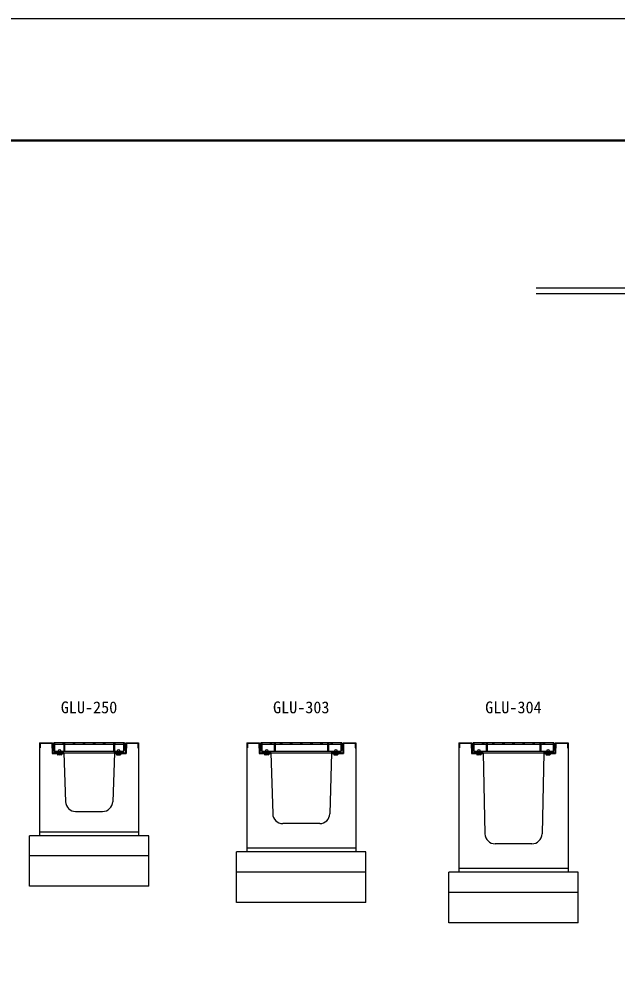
# Model space of a CAD drawing. Units: millimetres, scale not verified. Extents: x -25200 to 25200, y -8910 to 8910.
# Drawn here: x -16870 to -13911, y 4218 to 8910 of the extents above; entities that cross this region are included whole.
import ezdxf
from ezdxf.enums import TextEntityAlignment as Align

# ---------------------------------------------------------------- set-up
doc = ezdxf.new("R2010")
doc.units = ezdxf.units.MM
doc.header["$LTSCALE"] = 30
for name, color, linetype, lineweight in [('0-1_Defpoints', 5, 'Continuous', 25), ('0-2_HATCH', 6, 'Continuous', 25), ('0-5_OUTLINE', 3, 'Continuous', 25), ('0-7_TXT', 7, 'Continuous', 25), ('0-8_WAKU', 3, 'Continuous', 25)]:
    doc.layers.add(name, color=color, linetype=linetype, lineweight=lineweight)
doc.styles.add('ＭＳ ゴシック', font='')
doc.styles.get('ＭＳ ゴシック').set_extended_font_data('MS Gothic')

msp = doc.modelspace()

# ---------------------------------------------------------------- linework, layer by layer
at = {"layer": '0-1_Defpoints'}
msp.add_lwpolyline([(-25200, -8910), (0, -8910), (0, 8910), (-25200, 8910)], close=True, dxfattribs=at)
at = {"layer": '0-2_HATCH'}
for p, q in [((-16768.43, 5307.11), (-16765.23, 5307.11)), ((-16765.23, 5328.91), (-16708.03, 5328.91)), ((-16765.23, 5328.91), (-16765.23, 5307.11)), ((-16708.03, 5328.91), (-16706.53, 5278.91)), ((-16348.43, 5332.11), (-16698.43, 5332.11)), ((-16693.93, 5332.11), (-16693.93, 5282.11)), ((-16693.93, 5324.11), (-16648.93, 5324.11)), ((-16648.93, 5332.11), (-16648.93, 5290.11)), ((-16644.43, 5332.11), (-16644.43, 5290.11)), ((-16644.43, 5324.11), (-16402.43, 5324.11)), ((-16402.43, 5332.11), (-16402.43, 5290.11)), ((-16397.93, 5332.11), (-16397.93, 5290.11)), ((-16397.93, 5324.11), (-16352.93, 5324.11)), ((-16352.93, 5332.11), (-16352.93, 5282.11)), ((-16338.82, 5328.91), (-16340.32, 5278.91)), ((-15743.43, 5307.11), (-15740.23, 5307.11)), ((-15740.23, 5328.91), (-15683.03, 5328.91)), ((-15740.23, 5328.91), (-15740.23, 5307.11)), ((-15683.03, 5328.91), (-15681.53, 5278.91)), ((-15273.43, 5332.11), (-15673.43, 5332.11)), ((-15668.93, 5332.11), (-15668.93, 5282.11)), ((-15668.93, 5324.11), (-15607.93, 5324.11)), ((-15607.93, 5332.11), (-15607.93, 5290.11)), ((-15603.43, 5332.11), (-15603.43, 5290.11)), ((-15603.43, 5324.11), (-15343.43, 5324.11)), ((-15343.43, 5332.11), (-15343.43, 5290.11)), ((-15338.93, 5332.11), (-15338.93, 5290.11)), ((-15338.93, 5324.11), (-15277.93, 5324.11)), ((-15277.93, 5332.11), (-15277.93, 5282.11)), ((-15263.82, 5328.91), (-15265.32, 5278.91)), ((-15263.82, 5328.91), (-15206.63, 5328.91)), ((-15206.63, 5328.91), (-15206.63, 5307.11)), ((-15206.63, 5307.11), (-15203.43, 5307.11)), ((-14693.43, 5307.11), (-14690.23, 5307.11)), ((-14690.23, 5328.91), (-14690.23, 5307.11)), ((-14223.43, 5332.11), (-14623.43, 5332.11)), ((-14618.93, 5332.11), (-14618.93, 5282.11)), ((-14618.93, 5324.11), (-14557.93, 5324.11)), ((-14557.93, 5332.11), (-14557.93, 5290.11)), ((-14553.43, 5332.11), (-14553.43, 5290.11)), ((-14553.43, 5324.11), (-14293.43, 5324.11)), ((-14293.43, 5332.11), (-14293.43, 5290.11)), ((-14288.93, 5332.11), (-14288.93, 5290.11)), ((-14288.93, 5324.11), (-14227.93, 5324.11)), ((-14227.93, 5332.11), (-14227.93, 5282.11)), ((-14213.82, 5328.91), (-14215.32, 5278.91)), ((-16706.53, 5278.91), (-16648.32, 5278.91)), ((-16693.93, 5290.11), (-16677.57, 5290.11)), ((-16679.63, 5287.11), (-16693.93, 5287.11)), ((-16693.93, 5282.11), (-16352.93, 5282.11)), ((-16658.93, 5278.91), (-16679.93, 5278.91)), ((-16679.93, 5278.91), (-16679.93, 5272.91)), ((-16677.93, 5271.41), (-16679.93, 5272.91)), ((-16677.94, 5288.91), (-16679.63, 5287.94)), ((-16679.63, 5282.76), (-16679.63, 5287.94)), ((-16678.77, 5282.11), (-16679.63, 5282.76)), ((-16679.6, 5272.63), (-16677.93, 5271.41)), ((-16660.09, 5282.11), (-16678.77, 5282.11)), ((-16660.91, 5289.24), (-16677.94, 5289.24)), ((-16677.94, 5289.24), (-16677.94, 5288.91)), ((-16660.91, 5288.91), (-16677.94, 5288.91)), ((-16660.93, 5271.41), (-16677.93, 5271.41)), ((-16674.93, 5278.91), (-16674.93, 5272.91)), ((-16674.53, 5282.76), (-16674.53, 5287.94)), ((-16664.32, 5282.76), (-16664.32, 5287.94)), ((-16663.93, 5278.91), (-16663.93, 5272.91)), ((-16661.28, 5290.11), (-16385.57, 5290.11)), ((-16659.25, 5272.63), (-16660.93, 5271.41)), ((-16660.91, 5289.24), (-16660.91, 5288.91)), ((-16660.91, 5288.91), (-16659.22, 5287.94)), ((-16660.09, 5282.11), (-16659.22, 5282.76)), ((-16659.22, 5282.76), (-16659.22, 5287.94)), ((-16658.93, 5278.91), (-16658.93, 5272.91)), ((-16398.43, 5278.91), (-16340.32, 5278.91)), ((-16387.93, 5278.91), (-16387.93, 5272.91)), ((-16387.93, 5278.91), (-16366.93, 5278.91)), ((-16385.94, 5288.91), (-16387.63, 5287.94)), ((-16387.63, 5282.76), (-16387.63, 5287.94)), ((-16386.77, 5282.11), (-16387.63, 5282.76)), ((-16387.6, 5272.63), (-16385.93, 5271.41)), ((-16386.77, 5282.11), (-16368.09, 5282.11)), ((-16385.94, 5289.24), (-16368.91, 5289.24)), ((-16385.94, 5289.24), (-16385.94, 5288.91)), ((-16385.94, 5288.91), (-16368.91, 5288.91)), ((-16385.93, 5271.41), (-16368.93, 5271.41)), ((-16382.93, 5278.91), (-16382.93, 5272.91)), ((-16382.53, 5282.76), (-16382.53, 5287.94)), ((-16372.32, 5282.76), (-16372.32, 5287.94)), ((-16371.93, 5278.91), (-16371.93, 5272.91)), ((-16369.28, 5290.11), (-16352.93, 5290.11)), ((-16368.93, 5271.41), (-16366.93, 5272.91)), ((-16367.25, 5272.63), (-16368.93, 5271.41)), ((-16368.91, 5289.24), (-16368.91, 5288.91)), ((-16368.91, 5288.91), (-16367.22, 5287.94)), ((-16368.09, 5282.11), (-16367.22, 5282.76)), ((-16367.22, 5282.76), (-16367.22, 5287.94)), ((-16367.22, 5287.11), (-16352.93, 5287.11)), ((-16366.93, 5278.91), (-16366.93, 5272.91)), ((-15681.53, 5278.91), (-15623.43, 5278.91)), ((-15668.93, 5290.11), (-15652.57, 5290.11)), ((-15654.63, 5287.11), (-15668.93, 5287.11)), ((-15668.93, 5282.11), (-15277.93, 5282.11)), ((-15633.93, 5278.91), (-15654.93, 5278.91)), ((-15654.93, 5278.91), (-15654.93, 5272.91)), ((-15652.93, 5271.41), (-15654.93, 5272.91)), ((-15652.94, 5288.91), (-15654.63, 5287.94)), ((-15654.63, 5282.76), (-15654.63, 5287.94)), ((-15653.77, 5282.11), (-15654.63, 5282.76)), ((-15654.6, 5272.63), (-15652.93, 5271.41)), ((-15635.09, 5282.11), (-15653.77, 5282.11)), ((-15635.91, 5289.24), (-15652.94, 5289.24)), ((-15652.94, 5289.24), (-15652.94, 5288.91)), ((-15635.91, 5288.91), (-15652.94, 5288.91)), ((-15635.93, 5271.41), (-15652.93, 5271.41)), ((-15649.93, 5278.91), (-15649.93, 5272.91)), ((-15649.53, 5282.76), (-15649.53, 5287.94)), ((-15639.32, 5282.76), (-15639.32, 5287.94)), ((-15638.93, 5278.91), (-15638.93, 5272.91)), ((-15636.28, 5290.11), (-15310.57, 5290.11)), ((-15634.25, 5272.63), (-15635.93, 5271.41)), ((-15635.91, 5289.24), (-15635.91, 5288.91)), ((-15635.91, 5288.91), (-15634.22, 5287.94)), ((-15635.09, 5282.11), (-15634.22, 5282.76)), ((-15634.22, 5282.76), (-15634.22, 5287.94)), ((-15633.93, 5278.91), (-15633.93, 5272.91)), ((-15323.52, 5278.91), (-15265.32, 5278.91)), ((-15312.93, 5278.91), (-15312.93, 5272.91)), ((-15312.93, 5278.91), (-15291.93, 5278.91)), ((-15310.94, 5288.91), (-15312.63, 5287.94)), ((-15312.63, 5282.76), (-15312.63, 5287.94)), ((-15311.77, 5282.11), (-15312.63, 5282.76)), ((-15312.6, 5272.63), (-15310.93, 5271.41)), ((-15311.77, 5282.11), (-15293.09, 5282.11)), ((-15310.94, 5289.24), (-15293.91, 5289.24)), ((-15310.94, 5289.24), (-15310.94, 5288.91)), ((-15310.94, 5288.91), (-15293.91, 5288.91)), ((-15310.93, 5271.41), (-15293.93, 5271.41)), ((-15307.93, 5278.91), (-15307.93, 5272.91)), ((-15307.53, 5282.76), (-15307.53, 5287.94)), ((-15297.32, 5282.76), (-15297.32, 5287.94)), ((-15296.93, 5278.91), (-15296.93, 5272.91)), ((-15294.28, 5290.11), (-15277.93, 5290.11)), ((-15293.93, 5271.41), (-15291.93, 5272.91)), ((-15292.25, 5272.63), (-15293.93, 5271.41)), ((-15293.91, 5289.24), (-15293.91, 5288.91)), ((-15293.91, 5288.91), (-15292.22, 5287.94)), ((-15293.09, 5282.11), (-15292.22, 5282.76)), ((-15292.22, 5282.76), (-15292.22, 5287.94)), ((-15292.22, 5287.11), (-15277.93, 5287.11)), ((-15291.93, 5278.91), (-15291.93, 5272.91)), ((-14631.53, 5278.91), (-14573.43, 5278.91)), ((-14618.93, 5290.11), (-14602.57, 5290.11)), ((-14604.63, 5287.11), (-14618.93, 5287.11)), ((-14618.93, 5282.11), (-14227.93, 5282.11)), ((-14583.93, 5278.91), (-14604.93, 5278.91)), ((-14604.93, 5278.91), (-14604.93, 5272.91)), ((-14602.93, 5271.41), (-14604.93, 5272.91)), ((-14602.94, 5288.91), (-14604.63, 5287.94)), ((-14604.63, 5282.76), (-14604.63, 5287.94)), ((-14603.77, 5282.11), (-14604.63, 5282.76)), ((-14604.6, 5272.63), (-14602.93, 5271.41)), ((-14585.09, 5282.11), (-14603.77, 5282.11)), ((-14585.91, 5289.24), (-14602.94, 5289.24)), ((-14602.94, 5289.24), (-14602.94, 5288.91)), ((-14585.91, 5288.91), (-14602.94, 5288.91)), ((-14585.93, 5271.41), (-14602.93, 5271.41)), ((-14599.93, 5278.91), (-14599.93, 5272.91)), ((-14599.53, 5282.76), (-14599.53, 5287.94)), ((-14589.32, 5282.76), (-14589.32, 5287.94)), ((-14588.93, 5278.91), (-14588.93, 5272.91)), ((-14586.28, 5290.11), (-14260.57, 5290.11)), ((-14584.25, 5272.63), (-14585.93, 5271.41)), ((-14585.91, 5289.24), (-14585.91, 5288.91)), ((-14585.91, 5288.91), (-14584.22, 5287.94)), ((-14585.09, 5282.11), (-14584.22, 5282.76)), ((-14584.22, 5282.76), (-14584.22, 5287.94)), ((-14583.93, 5278.91), (-14583.93, 5272.91)), ((-14273.52, 5278.91), (-14215.32, 5278.91)), ((-14262.93, 5278.91), (-14262.93, 5272.91)), ((-14262.93, 5278.91), (-14241.93, 5278.91)), ((-14260.94, 5288.91), (-14262.63, 5287.94)), ((-14262.63, 5282.76), (-14262.63, 5287.94)), ((-14261.77, 5282.11), (-14262.63, 5282.76)), ((-14262.6, 5272.63), (-14260.93, 5271.41)), ((-14261.77, 5282.11), (-14243.09, 5282.11)), ((-14260.94, 5289.24), (-14243.91, 5289.24)), ((-14260.94, 5289.24), (-14260.94, 5288.91)), ((-14260.94, 5288.91), (-14243.91, 5288.91)), ((-14260.93, 5271.41), (-14243.93, 5271.41)), ((-14257.93, 5278.91), (-14257.93, 5272.91)), ((-14257.53, 5282.76), (-14257.53, 5287.94)), ((-14247.32, 5282.76), (-14247.32, 5287.94)), ((-14246.93, 5278.91), (-14246.93, 5272.91)), ((-14244.28, 5290.11), (-14227.93, 5290.11)), ((-14243.93, 5271.41), (-14241.93, 5272.91)), ((-14242.25, 5272.63), (-14243.93, 5271.41)), ((-14243.91, 5289.24), (-14243.91, 5288.91)), ((-14243.91, 5288.91), (-14242.22, 5287.94)), ((-14243.09, 5282.11), (-14242.22, 5282.76)), ((-14242.22, 5282.76), (-14242.22, 5287.94)), ((-14242.22, 5287.11), (-14227.93, 5287.11)), ((-14241.93, 5278.91), (-14241.93, 5272.91))]:
    msp.add_line(p, q, dxfattribs=at)
for points in [[(-16698.43, 5332.11), (-16698.43, 5294.11), (-16693.93, 5294.11)], [(-16648.93, 5326.11), (-16651.43, 5326.11), (-16651.43, 5332.11)], [(-16595.43, 5332.11), (-16595.43, 5326.11), (-16601.43, 5326.11), (-16601.43, 5332.11)], [(-16545.43, 5332.11), (-16545.43, 5326.11), (-16551.43, 5326.11), (-16551.43, 5332.11)], [(-16495.43, 5332.11), (-16495.43, 5326.11), (-16501.43, 5326.11), (-16501.43, 5332.11)], [(-16445.43, 5332.11), (-16445.43, 5326.11), (-16451.43, 5326.11), (-16451.43, 5332.11)], [(-16395.43, 5332.11), (-16395.43, 5326.11), (-16397.93, 5326.11)], [(-16348.43, 5332.11), (-16348.43, 5294.11), (-16352.93, 5294.11)], [(-16338.82, 5328.91), (-16281.63, 5328.91), (-16281.63, 5307.11), (-16278.43, 5307.11)], [(-15673.43, 5332.11), (-15673.43, 5294.11), (-15668.93, 5294.11)], [(-15620.43, 5332.11), (-15620.43, 5326.11), (-15626.43, 5326.11), (-15626.43, 5332.11)], [(-15570.43, 5332.11), (-15570.43, 5326.11), (-15576.43, 5326.11), (-15576.43, 5332.11)], [(-15520.43, 5332.11), (-15520.43, 5326.11), (-15526.43, 5326.11), (-15526.43, 5332.11)], [(-15470.43, 5332.11), (-15470.43, 5326.11), (-15476.43, 5326.11), (-15476.43, 5332.11)], [(-15420.43, 5332.11), (-15420.43, 5326.11), (-15426.43, 5326.11), (-15426.43, 5332.11)], [(-15370.43, 5332.11), (-15370.43, 5326.11), (-15376.43, 5326.11), (-15376.43, 5332.11)], [(-15320.43, 5332.11), (-15320.43, 5326.11), (-15326.43, 5326.11), (-15326.43, 5332.11)], [(-15273.43, 5332.11), (-15273.43, 5294.11), (-15277.93, 5294.11)], [(-14690.23, 5328.91), (-14633.03, 5328.91), (-14631.53, 5278.91)], [(-14623.43, 5332.11), (-14623.43, 5294.11), (-14618.93, 5294.11)], [(-14570.43, 5332.11), (-14570.43, 5326.11), (-14576.43, 5326.11), (-14576.43, 5332.11)], [(-14520.43, 5332.11), (-14520.43, 5326.11), (-14526.43, 5326.11), (-14526.43, 5332.11)], [(-14470.43, 5332.11), (-14470.43, 5326.11), (-14476.43, 5326.11), (-14476.43, 5332.11)], [(-14420.43, 5332.11), (-14420.43, 5326.11), (-14426.43, 5326.11), (-14426.43, 5332.11)], [(-14370.43, 5332.11), (-14370.43, 5326.11), (-14376.43, 5326.11), (-14376.43, 5332.11)], [(-14320.43, 5332.11), (-14320.43, 5326.11), (-14326.43, 5326.11), (-14326.43, 5332.11)], [(-14270.43, 5332.11), (-14270.43, 5326.11), (-14276.43, 5326.11), (-14276.43, 5332.11)], [(-14223.43, 5332.11), (-14223.43, 5294.11), (-14227.93, 5294.11)], [(-14213.82, 5328.91), (-14156.63, 5328.91), (-14156.63, 5307.11), (-14153.43, 5307.11)], [(-16649.93, 5282.11), (-16649.93, 5287.11), (-16659.22, 5287.11)], [(-16396.93, 5282.11), (-16396.93, 5287.11), (-16387.63, 5287.11)], [(-15624.93, 5282.11), (-15624.93, 5287.11), (-15634.22, 5287.11)], [(-15321.93, 5282.11), (-15321.93, 5287.11), (-15312.63, 5287.11)], [(-14574.93, 5282.11), (-14574.93, 5287.11), (-14584.22, 5287.11)], [(-14271.93, 5282.11), (-14271.93, 5287.11), (-14262.63, 5287.11)]]:
    msp.add_lwpolyline(points, dxfattribs=at)
for centre, radius, start, end in [((-16677.43, 5275.53), 3.62, 226.39563, 313.60437), ((-16677.08, 5283.24), 5.35, 61.49911, 118.50157), ((-16677.08, 5287.45), 5.35, 241.49316, 298.50168), ((-16669.43, 5289.24), 8.19, 0.00005, 180), ((-16669.43, 5287.53), 15.62, 249.39075, 290.60925), ((-16669.43, 5268.17), 20.42, 75.52626, 104.47362), ((-16669.43, 5302.52), 20.42, 255.52638, 284.47379), ((-16661.77, 5283.24), 5.35, 61.5, 118.50011), ((-16661.77, 5287.45), 5.35, 241.49831, 298.50769), ((-16661.43, 5275.53), 3.62, 226.39563, 313.60437), ((-16385.43, 5275.53), 3.62, 226.39563, 313.60437), ((-16385.08, 5283.24), 5.35, 61.49989, 118.5), ((-16385.08, 5287.45), 5.35, 241.49231, 298.50169), ((-16377.43, 5289.24), 8.19, 0, 179.99995), ((-16377.43, 5287.53), 15.62, 249.39075, 290.60925), ((-16377.43, 5268.17), 20.42, 75.52638, 104.47374), ((-16377.43, 5302.52), 20.42, 255.52621, 284.47362), ((-16369.77, 5283.24), 5.35, 61.49843, 118.50089), ((-16369.77, 5287.45), 5.35, 241.49832, 298.50684), ((-16369.43, 5275.53), 3.62, 226.39563, 313.60437), ((-15652.43, 5275.53), 3.62, 226.39563, 313.60437), ((-15652.08, 5283.24), 5.35, 61.49911, 118.50157), ((-15652.08, 5287.45), 5.35, 241.49316, 298.50168), ((-15644.43, 5289.24), 8.19, 0.00005, 180), ((-15644.43, 5287.53), 15.62, 249.39075, 290.60925), ((-15644.43, 5268.17), 20.42, 75.52626, 104.47362), ((-15644.43, 5302.52), 20.42, 255.52638, 284.47379), ((-15636.77, 5283.24), 5.35, 61.5, 118.50011), ((-15636.77, 5287.45), 5.35, 241.49831, 298.50769), ((-15636.43, 5275.53), 3.62, 226.39563, 313.60437), ((-15310.43, 5275.53), 3.62, 226.39563, 313.60437), ((-15310.08, 5283.24), 5.35, 61.49989, 118.5), ((-15310.08, 5287.45), 5.35, 241.49231, 298.50169), ((-15302.43, 5289.24), 8.19, 0, 179.99995), ((-15302.43, 5287.53), 15.62, 249.39075, 290.60925), ((-15302.43, 5268.17), 20.42, 75.52638, 104.47374), ((-15302.43, 5302.52), 20.42, 255.52621, 284.47362), ((-15294.77, 5283.24), 5.35, 61.49843, 118.50089), ((-15294.77, 5287.45), 5.35, 241.49832, 298.50684), ((-15294.43, 5275.53), 3.62, 226.39563, 313.60437), ((-14602.43, 5275.53), 3.62, 226.39563, 313.60437), ((-14602.08, 5283.24), 5.35, 61.49911, 118.50157), ((-14602.08, 5287.45), 5.35, 241.49316, 298.50168), ((-14594.43, 5289.24), 8.19, 0.00005, 180), ((-14594.43, 5287.53), 15.62, 249.39075, 290.60925), ((-14594.43, 5268.17), 20.42, 75.52626, 104.47362), ((-14594.43, 5302.52), 20.42, 255.52638, 284.47379), ((-14586.77, 5283.24), 5.35, 61.5, 118.50011), ((-14586.77, 5287.45), 5.35, 241.49831, 298.50769), ((-14586.43, 5275.53), 3.62, 226.39563, 313.60437), ((-14260.43, 5275.53), 3.62, 226.39563, 313.60437), ((-14260.08, 5283.24), 5.35, 61.49989, 118.5), ((-14260.08, 5287.45), 5.35, 241.49231, 298.50169), ((-14252.43, 5289.24), 8.19, 0, 179.99995), ((-14252.43, 5287.53), 15.62, 249.39075, 290.60925), ((-14252.43, 5268.17), 20.42, 75.52638, 104.47374), ((-14252.43, 5302.52), 20.42, 255.52621, 284.47362), ((-14244.77, 5283.24), 5.35, 61.49843, 118.50089), ((-14244.77, 5287.45), 5.35, 241.49832, 298.50684), ((-14244.43, 5275.53), 3.62, 226.39563, 313.60437)]:
    msp.add_arc(centre, radius, start, end, dxfattribs=at)
at = {"layer": '0-5_OUTLINE'}
for p, q in [((-16768.43, 5332.11), (-16768.43, 4872.11)), ((-16768.43, 5332.11), (-16704.93, 5332.11)), ((-16704.93, 5332.11), (-16703.43, 5282.11)), ((-16341.93, 5332.11), (-16343.43, 5282.11)), ((-16341.93, 5332.11), (-16278.43, 5332.11)), ((-16278.43, 5332.11), (-16278.43, 4872.11)), ((-15743.43, 5332.11), (-15743.43, 4792.11)), ((-15266.93, 5332.11), (-15268.43, 5282.11)), ((-15266.93, 5332.11), (-15203.43, 5332.11)), ((-15203.43, 5332.11), (-15203.43, 4792.11)), ((-14693.43, 5332.11), (-14693.43, 4692.11)), ((-14693.43, 5332.11), (-14629.93, 5332.11)), ((-14216.93, 5332.11), (-14218.43, 5282.11)), ((-14216.93, 5332.11), (-14153.43, 5332.11)), ((-14153.43, 5332.11), (-14153.43, 4692.11)), ((-16703.43, 5282.11), (-16648.43, 5282.11)), ((-16648.43, 5282.11), (-16640.09, 5040.38)), ((-16398.43, 5282.11), (-16406.76, 5040.38)), ((-16398.43, 5282.11), (-16343.43, 5282.11)), ((-15678.43, 5282.11), (-15623.43, 5282.11)), ((-15623.43, 5282.11), (-15614.82, 4980.68)), ((-15323.43, 5282.11), (-15332.04, 4980.68)), ((-15323.43, 5282.11), (-15268.43, 5282.11)), ((-14573.43, 5282.11), (-14564.51, 4881)), ((-14273.43, 5282.11), (-14282.34, 4881)), ((-14273.43, 5282.11), (-14218.43, 5282.11)), ((-16590.12, 4992.11), (-16456.73, 4992.11)), ((-15382.02, 4932.11), (-15564.84, 4932.11)), ((-16768.43, 4892.11), (-16278.43, 4892.11)), ((-16228.43, 4872.11), (-16818.43, 4872.11)), ((-16228.43, 4622.11), (-16228.43, 4872.11)), ((-15153.43, 4792.11), (-15793.43, 4792.11)), ((-15743.43, 4812.11), (-15203.43, 4812.11)), ((-15153.43, 4542.11), (-15153.43, 4792.11)), ((-14332.33, 4832.11), (-14514.53, 4832.11)), ((-16228.43, 4772.11), (-16818.43, 4772.11)), ((-15153.43, 4692.11), (-15793.43, 4692.11)), ((-14103.43, 4692.11), (-14743.43, 4692.11)), ((-14693.43, 4712.11), (-14153.43, 4712.11)), ((-14103.43, 4442.11), (-14103.43, 4692.11)), ((-14103.43, 4592.11), (-14743.43, 4592.11))]:
    msp.add_line(p, q, dxfattribs=at)
for points in [[(-15743.43, 5332.11), (-15679.93, 5332.11), (-15678.43, 5282.11)], [(-14629.93, 5332.11), (-14628.43, 5282.11), (-14573.43, 5282.11)], [(-16228.43, 4622.11), (-16818.43, 4622.11), (-16818.43, 4872.11)], [(-15153.43, 4542.11), (-15793.43, 4542.11), (-15793.43, 4792.11)], [(-14103.43, 4442.11), (-14743.43, 4442.11), (-14743.43, 4692.11)]]:
    msp.add_lwpolyline(points, dxfattribs=at)
for centre, start, end in [((-16590.12, 5042.11), 181.97493, 270), ((-16456.73, 5042.11), 270, 358.02507), ((-15564.84, 4982.11), 181.63658, 270), ((-15382.02, 4982.11), 270, 358.36342), ((-14514.53, 4882.11), 181.27303, 270), ((-14332.33, 4882.11), 270, 358.72697)]:
    msp.add_arc(centre, 50, start, end, dxfattribs=at)
at = {"layer": '0-7_TXT'}
for p, q in [((-14311.12, 7581.59), (-10888.88, 7581.59)), ((-14311.12, 7552.79), (-10888.88, 7552.79))]:
    msp.add_line(p, q, dxfattribs=at)
at = {"layer": '0-8_WAKU', "lineweight": 50}
msp.add_lwpolyline([(-24600, -8310), (-600, -8310), (-600, 8310), (-24600, 8310)], close=True, dxfattribs=at)

# ---------------------------------------------------------------- texts
at = {"layer": '0-7_TXT', "style": 'ＭＳ ゴシック'}
for s, p in [('GLU-250', (-16663.43, 5459.83)), ('GLU-303', (-15613.43, 5459.83)), ('GLU-304', (-14563.43, 5459.83))]:
    msp.add_text(s, height=58.65, dxfattribs=at).set_placement(p, align=Align.BOTTOM_LEFT)

doc.saveas('drawing.dxf')
